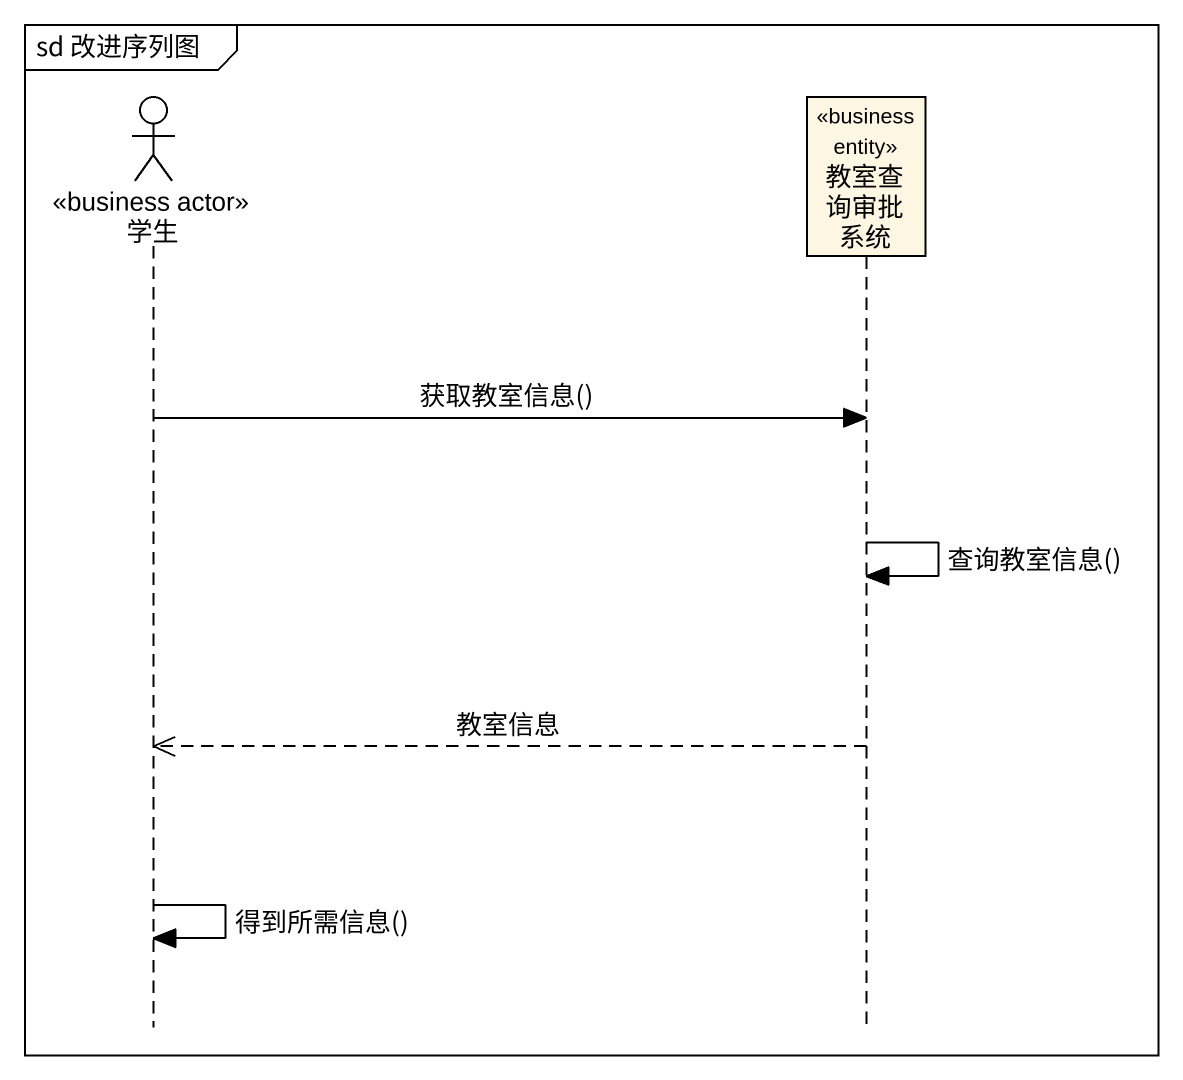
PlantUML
@startuml
mainframe sd 改进序列图
hide footbox
actor 学生 <<business actor>>
participant 教室查询审批系统 <<business entity>>

学生 -> 教室查询审批系统 : 获取教室信息()
教室查询审批系统 -> 教室查询审批系统 : 查询教室信息()
教室查询审批系统 -->> 学生 : 教室信息
学生 -> 学生 : 得到所需信息()
@enduml
